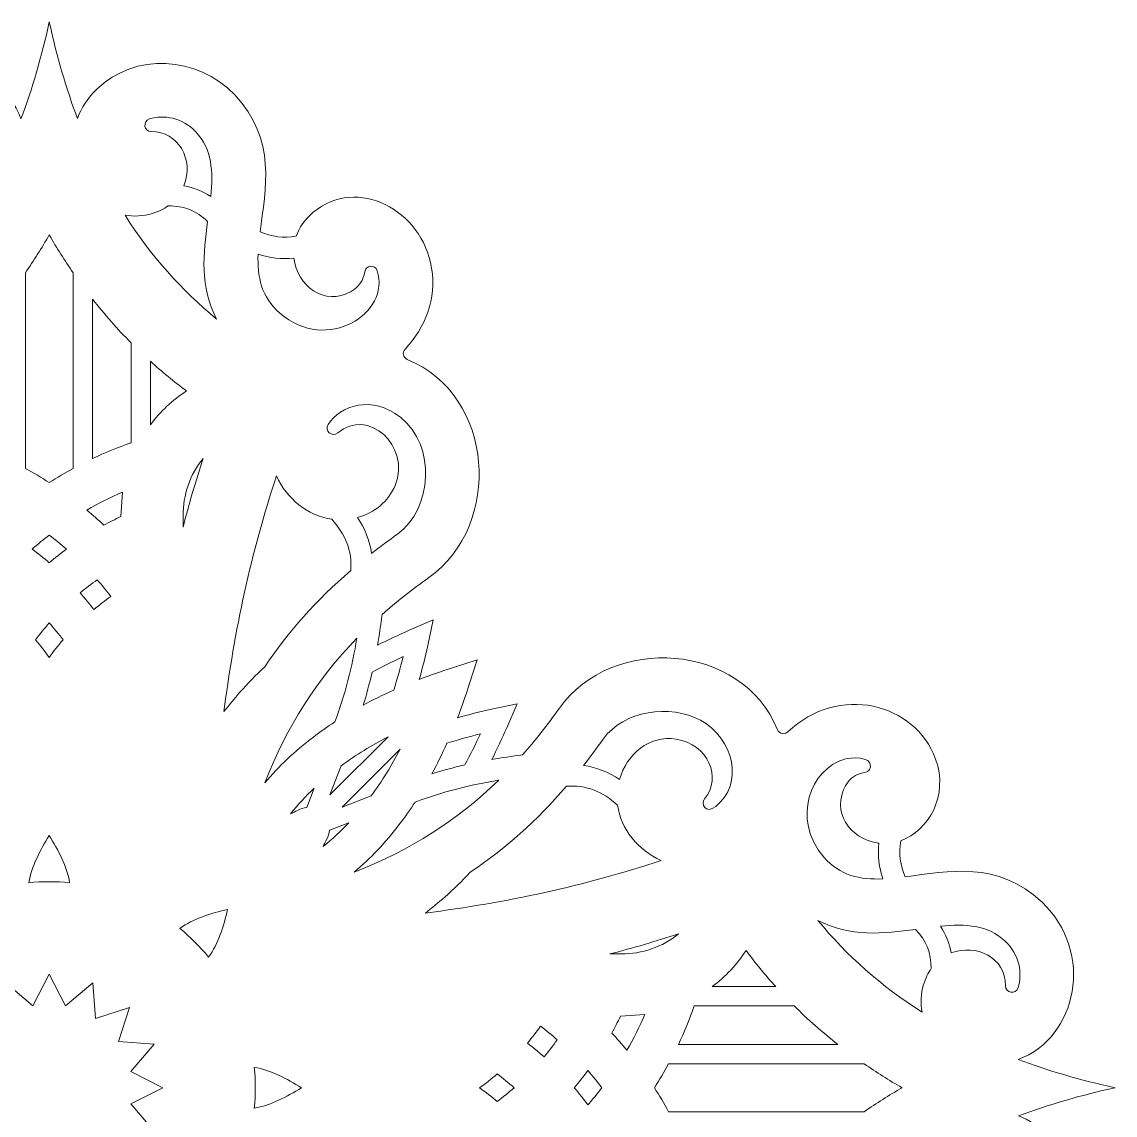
# Model space of a CAD drawing. Header units: millimetres. Extents: x -308 to 308, y -391 to 391.
# Drawn here: x -211 to -109.2, y 25.2 to 127 of the extents above; entities that cross this region are included whole.
import ezdxf

# ---------------------------------------------------------------- set-up
doc = ezdxf.new("R2010")
doc.units = ezdxf.units.MM
doc.header["$MEASUREMENT"] = 0
doc.layers.add('layer 1', color=7, linetype='Continuous')

msp = doc.modelspace()

# ---------------------------------------------------------------- linework, layer by layer
at = {"layer": 'layer 1', "lineweight": 9}
for points, knots in [([(-173.9891, 65.7883), (-173.0057, 66.1685), (-171.9802, 66.5309), (-170.9108, 66.8746), (-170.9108, 66.8746), (-170.9108, 66.8746), (-168.6011, 67.617), (-168.6011, 67.617), (-168.6011, 67.617), (-168.6011, 67.617), (-169.3434, 65.3072), (-169.3434, 65.3072), (-169.3434, 65.3072), (-169.6872, 64.2374), (-170.0497, 63.2115), (-170.4301, 62.2277), (-170.4301, 62.2277), (-169.4138, 62.5098), (-168.3574, 62.7701), (-167.259, 63.0075), (-167.259, 63.0075), (-167.259, 63.0075), (-164.8875, 63.5199), (-164.8875, 63.5199), (-164.8875, 63.5199), (-164.8875, 63.5199), (-165.8527, 61.294), (-165.8527, 61.294), (-165.8527, 61.294), (-166.2995, 60.2635), (-166.7606, 59.2784), (-167.2353, 58.3371), (-167.2353, 58.3371), (-166.3128, 58.498), (-165.3604, 58.6384), (-164.3771, 58.7578), (-164.3771, 58.7578), (-163.2094, 60.0859), (-162.0702, 61.5354), (-160.942, 63.1256), (-160.942, 63.1256), (-156.0544, 70.0146), (-143.9527, 69.2419), (-140.6448, 61.1097), (-140.6448, 61.1097), (-140.484, 60.7141), (-139.9799, 60.6068), (-139.6721, 60.9027), (-139.6721, 60.9027), (-134.9727, 65.4195), (-127.818, 63.6039), (-125.928, 58.3712), (-125.928, 58.3712), (-124.7116, 55.0037), (-126.5432, 51.7083), (-129.1775, 50.7736), (-129.1775, 50.7736), (-129.3546, 49.5985), (-129.2315, 48.4876), (-128.777, 47.4099), (-128.777, 47.4099), (-124.7445, 47.9206), (-120.1763, 48.9748), (-116.0237, 45.0482), (-116.0237, 45.0482), (-111.0858, 40.379), (-112.7499, 32.435), (-118.2383, 30.4139), (-118.2383, 30.4139), (-115.4546, 29.3646), (-112.4514, 28.4845), (-109.218, 27.7818), (-109.218, 27.7818), (-112.4406, 27.0815), (-115.4347, 26.205), (-118.2105, 25.1603), (-118.2105, 25.1603), (-117.2454, 24.7985), (-116.3111, 24.2066), (-115.4722, 23.3441), (-115.4722, 23.3441), (-112.0825, 19.8593), (-112.3336, 14.0047), (-116.0237, 10.5154), (-116.0237, 10.5154), (-120.1746, 6.5905), (-124.7437, 7.6439), (-128.777, 8.1539), (-128.777, 8.1539), (-129.2296, 7.081), (-129.3536, 5.9738), (-129.1796, 4.8041), (-129.1796, 4.8041), (-128.3942, 4.5273), (-127.6237, 4.0121), (-126.9425, 3.2016), (-126.9425, 3.2016), (-123.5482, -0.8374), (-126.6815, -6.9387), (-132.135, -7.8101), (-132.135, -7.8101), (-134.9859, -8.2656), (-137.6901, -7.232), (-139.6726, -5.3363), (-139.6726, -5.3363), (-139.9808, -5.0417), (-140.4837, -5.1498), (-140.6442, -5.5447), (-140.6442, -5.5447), (-143.9512, -13.6783), (-156.0542, -14.4513), (-160.942, -7.562), (-160.942, -7.562), (-162.07, -5.972), (-163.2092, -4.5226), (-164.3767, -3.1948), (-164.3767, -3.1948), (-165.3604, -3.0753), (-166.3131, -2.9348), (-167.236, -2.7739), (-167.236, -2.7739), (-166.7613, -3.7152), (-166.3002, -4.7003), (-165.8534, -5.7308), (-165.8534, -5.7308), (-165.8534, -5.7308), (-164.8882, -7.9567), (-164.8882, -7.9567), (-164.8882, -7.9567), (-164.8882, -7.9567), (-167.2597, -7.4443), (-167.2597, -7.4443), (-167.2597, -7.4443), (-168.3576, -7.2071), (-169.4137, -6.947), (-170.4296, -6.665), (-170.4296, -6.665), (-170.0494, -7.6484), (-169.687, -8.6739), (-169.3433, -9.7433), (-169.3433, -9.7433), (-169.3433, -9.7433), (-168.6009, -12.053), (-168.6009, -12.053), (-168.6009, -12.053), (-168.6009, -12.053), (-170.9107, -11.3107), (-170.9107, -11.3107), (-170.9107, -11.3107), (-171.9805, -10.9669), (-173.0064, -10.6044), (-173.9902, -10.224), (-173.9902, -10.224), (-173.7081, -11.2403), (-173.4478, -12.2967), (-173.2104, -13.3951), (-173.2104, -13.3951), (-173.2104, -13.3951), (-172.698, -15.7666), (-172.698, -15.7666), (-172.698, -15.7666), (-172.698, -15.7666), (-174.9239, -14.8014), (-174.9239, -14.8014), (-174.9239, -14.8014), (-175.9544, -14.3546), (-176.9395, -13.8935), (-177.8808, -13.4188), (-177.8808, -13.4188), (-177.7257, -14.3085), (-177.5895, -15.226), (-177.4729, -16.1722), (-177.4729, -16.1722), (-176.1332, -17.3721), (-174.6744, -18.5485), (-173.0783, -19.722), (-173.0783, -19.722), (-165.3756, -25.3853), (-167.2637, -41.0094), (-178.5052, -42.5835), (-178.5052, -42.5835), (-179.5493, -42.7298), (-180.1361, -42.4725), (-180.3721, -43.0163), (-180.3721, -43.0163), (-180.4713, -43.245), (-180.425, -43.4971), (-180.2509, -43.6755), (-180.2509, -43.6755), (-176.6797, -47.3339), (-172.6869, -50.5882), (-168.7232, -53.799), (-168.7232, -53.799), (-163.9996, -57.6252), (-156.786, -62.3737), (-156.0443, -68.9462), (-156.0443, -68.9462), (-155.408, -74.5848), (-158.4922, -80.0981), (-163.772, -81.6495), (-163.772, -81.6495), (-164.181, -81.7696), (-164.3385, -82.2602), (-164.076, -82.5961), (-164.076, -82.5961), (-160.0634, -87.7315), (-162.5969, -94.6612), (-167.994, -96.0089), (-167.994, -96.0089), (-171.5367, -96.8935), (-174.8281, -94.5721), (-175.2982, -91.659), (-175.2982, -91.659), (-176.4542, -91.4945), (-177.548, -91.6221), (-178.6083, -92.0708), (-178.6083, -92.0708), (-178.5097, -96.1316), (-177.931, -100.7783), (-182.2555, -104.5063), (-182.2555, -104.5063), (-187.6144, -109.126), (-195.8494, -106.2702), (-196.7489, -100.0134), (-196.7489, -100.0134), (-196.8093, -99.5936), (-196.831, -99.1795), (-196.819, -98.7739), (-196.819, -98.7739), (-202.0698, -106.3943), (-205.9892, -115.7418), (-208.4359, -127), (-208.4359, -127), (-210.8815, -115.747), (-214.7984, -106.4028), (-220.0456, -98.7843), (-220.0456, -98.7843), (-219.9798, -100.4386), (-220.4915, -102.1899), (-221.7978, -103.7495), (-221.7978, -103.7495), (-224.9211, -107.4783), (-230.7709, -107.8213), (-234.6163, -104.5063), (-234.6163, -104.5063), (-238.939, -100.7799), (-238.3612, -96.1323), (-238.2633, -92.0708), (-238.2633, -92.0708), (-239.3218, -91.6229), (-240.4134, -91.495), (-241.5674, -91.6581), (-241.5674, -91.6581), (-241.7148, -92.5771), (-242.1621, -93.521), (-243.003, -94.3882), (-243.003, -94.3882), (-246.6637, -98.1635), (-253.0599, -95.6955), (-254.4858, -90.343), (-254.4858, -90.343), (-255.2284, -87.5553), (-254.4757, -84.7603), (-252.7931, -82.5953), (-252.7931, -82.5953), (-252.532, -82.2592), (-252.6901, -81.7699), (-253.0983, -81.65), (-253.0983, -81.65), (-258.3792, -80.0992), (-261.4638, -74.5853), (-260.8275, -68.9462), (-260.8275, -68.9462), (-260.0858, -62.3738), (-252.8722, -57.6253), (-248.1486, -53.799), (-248.1486, -53.799), (-244.1808, -50.585), (-240.1841, -47.3273), (-236.6102, -43.6645), (-236.6102, -43.6645), (-236.2353, -43.2803), (-236.5129, -42.6357), (-237.0496, -42.6439), (-237.0496, -42.6439), (-240.4234, -42.6959), (-243.6392, -41.0341), (-245.7034, -38.3569), (-245.7034, -38.3569), (-249.8146, -33.0246), (-249.4017, -23.8453), (-243.7935, -19.722), (-243.7935, -19.722), (-242.1978, -18.5488), (-240.7392, -17.3727), (-239.3999, -16.1731), (-239.3999, -16.1731), (-239.2832, -15.2263), (-239.147, -14.3083), (-238.9918, -13.4181), (-238.9918, -13.4181), (-239.9331, -13.8928), (-240.9182, -14.3539), (-241.9487, -14.8007), (-241.9487, -14.8007), (-241.9487, -14.8007), (-244.1746, -15.7659), (-244.1746, -15.7659), (-244.1746, -15.7659), (-244.1746, -15.7659), (-243.6622, -13.3944), (-243.6622, -13.3944), (-243.6622, -13.3944), (-243.425, -12.2965), (-243.1649, -11.2404), (-242.8829, -10.2245), (-242.8829, -10.2245), (-243.8663, -10.6047), (-244.8918, -10.9671), (-245.9612, -11.3108), (-245.9612, -11.3108), (-245.9612, -11.3108), (-248.2709, -12.0532), (-248.2709, -12.0532), (-248.2709, -12.0532), (-248.2709, -12.0532), (-247.5286, -9.7434), (-247.5286, -9.7434), (-247.5286, -9.7434), (-247.1848, -8.6736), (-246.8223, -7.6477), (-246.4419, -6.6639), (-246.4419, -6.6639), (-247.4582, -6.946), (-248.5146, -7.2063), (-249.613, -7.4437), (-249.613, -7.4437), (-249.613, -7.4437), (-251.9845, -7.9561), (-251.9845, -7.9561), (-251.9845, -7.9561), (-251.9845, -7.9561), (-251.0193, -5.7302), (-251.0193, -5.7302), (-251.0193, -5.7302), (-250.5725, -4.6997), (-250.1114, -3.7146), (-249.6367, -2.7733), (-249.6367, -2.7733), (-250.5592, -2.9342), (-251.5116, -3.0746), (-252.4949, -3.194), (-252.4949, -3.194), (-253.6626, -4.5221), (-254.8018, -5.9716), (-255.93, -7.5618), (-255.93, -7.5618), (-260.8176, -14.4508), (-272.9193, -13.6781), (-276.2272, -5.5459), (-276.2272, -5.5459), (-276.388, -5.1503), (-276.8921, -5.043), (-277.1999, -5.3389), (-277.1999, -5.3389), (-281.8993, -9.8557), (-289.054, -8.0401), (-290.944, -2.8074), (-290.944, -2.8074), (-292.1604, 0.5601), (-290.3288, 3.8556), (-287.6945, 4.7903), (-287.6945, 4.7903), (-287.5174, 5.9653), (-287.6405, 7.0763), (-288.095, 8.1539), (-288.095, 8.1539), (-292.1275, 7.6432), (-296.6957, 6.589), (-300.8483, 10.5156), (-300.8483, 10.5156), (-305.7862, 15.1848), (-304.1221, 23.1288), (-298.6337, 25.1499), (-298.6337, 25.1499), (-301.4174, 26.1992), (-304.4206, 27.0793), (-307.654, 27.782), (-307.654, 27.782), (-304.4314, 28.4823), (-301.4373, 29.3588), (-298.6615, 30.4035), (-298.6615, 30.4035), (-299.6266, 30.7653), (-300.5609, 31.3572), (-301.3998, 32.2197), (-301.3998, 32.2197), (-304.7895, 35.7045), (-304.5384, 41.5591), (-300.8483, 45.0484), (-300.8483, 45.0484), (-296.6974, 48.9733), (-292.1283, 47.9199), (-288.095, 47.4099), (-288.095, 47.4099), (-287.6424, 48.4828), (-287.5184, 49.59), (-287.6924, 50.7597), (-287.6924, 50.7597), (-288.4778, 51.0365), (-289.2483, 51.5517), (-289.9295, 52.3622), (-289.9295, 52.3622), (-293.3238, 56.4012), (-290.1905, 62.5025), (-284.737, 63.3739), (-284.737, 63.3739), (-281.8861, 63.8294), (-279.1819, 62.7958), (-277.1994, 60.9001), (-277.1994, 60.9001), (-276.8912, 60.6055), (-276.3883, 60.7136), (-276.2278, 61.1085), (-276.2278, 61.1085), (-272.9208, 69.2421), (-260.8178, 70.0151), (-255.93, 63.1258), (-255.93, 63.1258), (-254.802, 61.5359), (-253.6629, 60.0864), (-252.4954, 58.7586), (-252.4954, 58.7586), (-251.5117, 58.6391), (-250.5589, 58.4986), (-249.636, 58.3377), (-249.636, 58.3377), (-250.1107, 59.279), (-250.5718, 60.2641), (-251.0186, 61.2946), (-251.0186, 61.2946), (-251.0186, 61.2946), (-251.9838, 63.5205), (-251.9838, 63.5205), (-251.9838, 63.5205), (-251.9838, 63.5205), (-249.6123, 63.0081), (-249.6123, 63.0081), (-249.6123, 63.0081), (-248.5144, 62.7709), (-247.4583, 62.5108), (-246.4424, 62.2288), (-246.4424, 62.2288), (-246.8226, 63.2122), (-247.185, 64.2377), (-247.5287, 65.3071), (-247.5287, 65.3071), (-247.5287, 65.3071), (-248.2711, 67.6168), (-248.2711, 67.6168), (-248.2711, 67.6168), (-248.2711, 67.6168), (-245.9613, 66.8745), (-245.9613, 66.8745), (-245.9613, 66.8745), (-244.8915, 66.5307), (-243.8656, 66.1682), (-242.8818, 65.7878), (-242.8818, 65.7878), (-243.1639, 66.8041), (-243.4242, 67.8605), (-243.6616, 68.9589), (-243.6616, 68.9589), (-243.6616, 68.9589), (-244.174, 71.3304), (-244.174, 71.3304), (-244.174, 71.3304), (-244.174, 71.3304), (-241.9481, 70.3652), (-241.9481, 70.3652), (-241.9481, 70.3652), (-240.9176, 69.9184), (-239.9325, 69.4573), (-238.9912, 68.9826), (-238.9912, 68.9826), (-239.1521, 69.9051), (-239.2925, 70.8574), (-239.4119, 71.8407), (-239.4119, 71.8407), (-240.74, 73.0083), (-242.1895, 74.1477), (-243.7797, 75.2759), (-243.7797, 75.2759), (-250.6687, 80.1635), (-249.896, 92.2652), (-241.7638, 95.5731), (-241.7638, 95.5731), (-241.3682, 95.7339), (-241.2609, 96.238), (-241.5568, 96.5458), (-241.5568, 96.5458), (-246.0736, 101.2452), (-244.258, 108.3999), (-239.0253, 110.2899), (-239.0253, 110.2899), (-235.6578, 111.5063), (-232.3623, 109.6747), (-231.4276, 107.0404), (-231.4276, 107.0404), (-230.2526, 106.8633), (-229.1416, 106.9864), (-228.064, 107.4409), (-228.064, 107.4409), (-228.5747, 111.4734), (-229.6289, 116.0416), (-225.7023, 120.1942), (-225.7023, 120.1942), (-221.0331, 125.1321), (-213.0891, 123.468), (-211.068, 117.9796), (-211.068, 117.9796), (-210.0187, 120.7633), (-209.1386, 123.7665), (-208.4359, 126.9999), (-208.4359, 126.9999), (-207.7356, 123.7773), (-206.8592, 120.783), (-205.8144, 118.0074), (-205.8144, 118.0074), (-205.4526, 118.9724), (-204.8607, 119.9068), (-203.9982, 120.7457), (-203.9982, 120.7457), (-200.5134, 124.1354), (-194.6588, 123.8843), (-191.1695, 120.1942), (-191.1695, 120.1942), (-187.2446, 116.0433), (-188.298, 111.4742), (-188.808, 107.4409), (-188.808, 107.4409), (-187.7351, 106.9883), (-186.6279, 106.8643), (-185.4582, 107.0383), (-185.4582, 107.0383), (-185.1814, 107.8237), (-184.6662, 108.5942), (-183.8557, 109.2754), (-183.8557, 109.2754), (-179.8167, 112.6697), (-173.7154, 109.5364), (-172.844, 104.0829), (-172.844, 104.0829), (-172.3885, 101.232), (-173.4221, 98.5278), (-175.3178, 96.5453), (-175.3178, 96.5453), (-175.6124, 96.2371), (-175.5043, 95.7342), (-175.1094, 95.5737), (-175.1094, 95.5737), (-166.9758, 92.2667), (-166.2028, 80.1637), (-173.0921, 75.2759), (-173.0921, 75.2759), (-174.6821, 74.1479), (-176.1315, 73.0087), (-177.4593, 71.8412), (-177.4593, 71.8412), (-177.5788, 70.8575), (-177.7193, 69.9048), (-177.8802, 68.9819), (-177.8802, 68.9819), (-176.9389, 69.4566), (-175.9538, 69.9177), (-174.9233, 70.3645), (-174.9233, 70.3645), (-174.9233, 70.3645), (-172.6974, 71.3297), (-172.6974, 71.3297), (-172.6974, 71.3297), (-172.6974, 71.3297), (-173.2098, 68.9582), (-173.2098, 68.9582), (-173.2098, 68.9582), (-173.447, 67.8603), (-173.7071, 66.8042), (-173.9891, 65.7883)], [0, 0, 0, 0, 0.00675676, 0.00675676, 0.00675676, 0.00675676, 0.01351351, 0.01351351, 0.01351351, 0.01351351, 0.02027027, 0.02027027, 0.02027027, 0.02027027, 0.02702703, 0.02702703, 0.02702703, 0.02702703, 0.03378378, 0.03378378, 0.03378378, 0.03378378, 0.04054054, 0.04054054, 0.04054054, 0.04054054, 0.0472973, 0.0472973, 0.0472973, 0.0472973, 0.05405405, 0.05405405, 0.05405405, 0.05405405, 0.06081081, 0.06081081, 0.06081081, 0.06081081, 0.06756757, 0.06756757, 0.06756757, 0.06756757, 0.07432432, 0.07432432, 0.07432432, 0.07432432, 0.08108108, 0.08108108, 0.08108108, 0.08108108, 0.08783784, 0.08783784, 0.08783784, 0.08783784, 0.09459459, 0.09459459, 0.09459459, 0.09459459, 0.10135135, 0.10135135, 0.10135135, 0.10135135, 0.10810811, 0.10810811, 0.10810811, 0.10810811, 0.11486486, 0.11486486, 0.11486486, 0.11486486, 0.12162162, 0.12162162, 0.12162162, 0.12162162, 0.12837838, 0.12837838, 0.12837838, 0.12837838, 0.13513514, 0.13513514, 0.13513514, 0.13513514, 0.14189189, 0.14189189, 0.14189189, 0.14189189, 0.14864865, 0.14864865, 0.14864865, 0.14864865, 0.15540541, 0.15540541, 0.15540541, 0.15540541, 0.16216216, 0.16216216, 0.16216216, 0.16216216, 0.16891892, 0.16891892, 0.16891892, 0.16891892, 0.17567568, 0.17567568, 0.17567568, 0.17567568, 0.18243243, 0.18243243, 0.18243243, 0.18243243, 0.18918919, 0.18918919, 0.18918919, 0.18918919, 0.19594595, 0.19594595, 0.19594595, 0.19594595, 0.2027027, 0.2027027, 0.2027027, 0.2027027, 0.20945946, 0.20945946, 0.20945946, 0.20945946, 0.21621622, 0.21621622, 0.21621622, 0.21621622, 0.22297297, 0.22297297, 0.22297297, 0.22297297, 0.22972973, 0.22972973, 0.22972973, 0.22972973, 0.23648649, 0.23648649, 0.23648649, 0.23648649, 0.24324324, 0.24324324, 0.24324324, 0.24324324, 0.25, 0.25, 0.25, 0.25, 0.25675676, 0.25675676, 0.25675676, 0.25675676, 0.26351351, 0.26351351, 0.26351351, 0.26351351, 0.27027027, 0.27027027, 0.27027027, 0.27027027, 0.27702703, 0.27702703, 0.27702703, 0.27702703, 0.28378378, 0.28378378, 0.28378378, 0.28378378, 0.29054054, 0.29054054, 0.29054054, 0.29054054, 0.2972973, 0.2972973, 0.2972973, 0.2972973, 0.30405405, 0.30405405, 0.30405405, 0.30405405, 0.31081081, 0.31081081, 0.31081081, 0.31081081, 0.31756757, 0.31756757, 0.31756757, 0.31756757, 0.32432432, 0.32432432, 0.32432432, 0.32432432, 0.33108108, 0.33108108, 0.33108108, 0.33108108, 0.33783784, 0.33783784, 0.33783784, 0.33783784, 0.34459459, 0.34459459, 0.34459459, 0.34459459, 0.35135135, 0.35135135, 0.35135135, 0.35135135, 0.35810811, 0.35810811, 0.35810811, 0.35810811, 0.36486486, 0.36486486, 0.36486486, 0.36486486, 0.37162162, 0.37162162, 0.37162162, 0.37162162, 0.37837838, 0.37837838, 0.37837838, 0.37837838, 0.38513514, 0.38513514, 0.38513514, 0.38513514, 0.39189189, 0.39189189, 0.39189189, 0.39189189, 0.39864865, 0.39864865, 0.39864865, 0.39864865, 0.40540541, 0.40540541, 0.40540541, 0.40540541, 0.41216216, 0.41216216, 0.41216216, 0.41216216, 0.41891892, 0.41891892, 0.41891892, 0.41891892, 0.42567568, 0.42567568, 0.42567568, 0.42567568, 0.43243243, 0.43243243, 0.43243243, 0.43243243, 0.43918919, 0.43918919, 0.43918919, 0.43918919, 0.44594595, 0.44594595, 0.44594595, 0.44594595, 0.4527027, 0.4527027, 0.4527027, 0.4527027, 0.45945946, 0.45945946, 0.45945946, 0.45945946, 0.46621622, 0.46621622, 0.46621622, 0.46621622, 0.47297297, 0.47297297, 0.47297297, 0.47297297, 0.47972973, 0.47972973, 0.47972973, 0.47972973, 0.48648649, 0.48648649, 0.48648649, 0.48648649, 0.49324324, 0.49324324, 0.49324324, 0.49324324, 0.5, 0.5, 0.5, 0.5, 0.50675676, 0.50675676, 0.50675676, 0.50675676, 0.51351351, 0.51351351, 0.51351351, 0.51351351, 0.52027027, 0.52027027, 0.52027027, 0.52027027, 0.52702703, 0.52702703, 0.52702703, 0.52702703, 0.53378378, 0.53378378, 0.53378378, 0.53378378, 0.54054054, 0.54054054, 0.54054054, 0.54054054, 0.5472973, 0.5472973, 0.5472973, 0.5472973, 0.55405405, 0.55405405, 0.55405405, 0.55405405, 0.56081081, 0.56081081, 0.56081081, 0.56081081, 0.56756757, 0.56756757, 0.56756757, 0.56756757, 0.57432432, 0.57432432, 0.57432432, 0.57432432, 0.58108108, 0.58108108, 0.58108108, 0.58108108, 0.58783784, 0.58783784, 0.58783784, 0.58783784, 0.59459459, 0.59459459, 0.59459459, 0.59459459, 0.60135135, 0.60135135, 0.60135135, 0.60135135, 0.60810811, 0.60810811, 0.60810811, 0.60810811, 0.61486486, 0.61486486, 0.61486486, 0.61486486, 0.62162162, 0.62162162, 0.62162162, 0.62162162, 0.62837838, 0.62837838, 0.62837838, 0.62837838, 0.63513514, 0.63513514, 0.63513514, 0.63513514, 0.64189189, 0.64189189, 0.64189189, 0.64189189, 0.64864865, 0.64864865, 0.64864865, 0.64864865, 0.65540541, 0.65540541, 0.65540541, 0.65540541, 0.66216216, 0.66216216, 0.66216216, 0.66216216, 0.66891892, 0.66891892, 0.66891892, 0.66891892, 0.67567568, 0.67567568, 0.67567568, 0.67567568, 0.68243243, 0.68243243, 0.68243243, 0.68243243, 0.68918919, 0.68918919, 0.68918919, 0.68918919, 0.69594595, 0.69594595, 0.69594595, 0.69594595, 0.7027027, 0.7027027, 0.7027027, 0.7027027, 0.70945946, 0.70945946, 0.70945946, 0.70945946, 0.71621622, 0.71621622, 0.71621622, 0.71621622, 0.72297297, 0.72297297, 0.72297297, 0.72297297, 0.72972973, 0.72972973, 0.72972973, 0.72972973, 0.73648649, 0.73648649, 0.73648649, 0.73648649, 0.74324324, 0.74324324, 0.74324324, 0.74324324, 0.75, 0.75, 0.75, 0.75, 0.75675676, 0.75675676, 0.75675676, 0.75675676, 0.76351351, 0.76351351, 0.76351351, 0.76351351, 0.77027027, 0.77027027, 0.77027027, 0.77027027, 0.77702703, 0.77702703, 0.77702703, 0.77702703, 0.78378378, 0.78378378, 0.78378378, 0.78378378, 0.79054054, 0.79054054, 0.79054054, 0.79054054, 0.7972973, 0.7972973, 0.7972973, 0.7972973, 0.80405405, 0.80405405, 0.80405405, 0.80405405, 0.81081081, 0.81081081, 0.81081081, 0.81081081, 0.81756757, 0.81756757, 0.81756757, 0.81756757, 0.82432432, 0.82432432, 0.82432432, 0.82432432, 0.83108108, 0.83108108, 0.83108108, 0.83108108, 0.83783784, 0.83783784, 0.83783784, 0.83783784, 0.84459459, 0.84459459, 0.84459459, 0.84459459, 0.85135135, 0.85135135, 0.85135135, 0.85135135, 0.85810811, 0.85810811, 0.85810811, 0.85810811, 0.86486486, 0.86486486, 0.86486486, 0.86486486, 0.87162162, 0.87162162, 0.87162162, 0.87162162, 0.87837838, 0.87837838, 0.87837838, 0.87837838, 0.88513514, 0.88513514, 0.88513514, 0.88513514, 0.89189189, 0.89189189, 0.89189189, 0.89189189, 0.89864865, 0.89864865, 0.89864865, 0.89864865, 0.90540541, 0.90540541, 0.90540541, 0.90540541, 0.91216216, 0.91216216, 0.91216216, 0.91216216, 0.91891892, 0.91891892, 0.91891892, 0.91891892, 0.92567568, 0.92567568, 0.92567568, 0.92567568, 0.93243243, 0.93243243, 0.93243243, 0.93243243, 0.93918919, 0.93918919, 0.93918919, 0.93918919, 0.94594595, 0.94594595, 0.94594595, 0.94594595, 0.9527027, 0.9527027, 0.9527027, 0.9527027, 0.95945946, 0.95945946, 0.95945946, 0.95945946, 0.96621622, 0.96621622, 0.96621622, 0.96621622, 0.97297297, 0.97297297, 0.97297297, 0.97297297, 0.97972973, 0.97972973, 0.97972973, 0.97972973, 0.98648649, 0.98648649, 0.98648649, 0.98648649, 1, 1, 1, 1]), ([(-193.4047, 110.7442), (-193.1713, 113.062), (-193.2673, 115.1457), (-194.8023, 116.7693), (-194.8023, 116.7693), (-196.0701, 118.1102), (-197.7685, 118.3738), (-199.1076, 117.9666), (-199.1076, 117.9666), (-199.7673, 117.766), (-199.6172, 116.7848), (-198.9276, 116.7906), (-198.9276, 116.7906), (-196.4153, 116.8116), (-194.9356, 114.1557), (-195.899, 111.742), (-195.899, 111.742), (-195.0007, 111.5731), (-194.1615, 111.2441), (-193.4047, 110.7442)], [0, 0, 0, 0, 0.16666667, 0.16666667, 0.16666667, 0.16666667, 0.33333333, 0.33333333, 0.33333333, 0.33333333, 0.5, 0.5, 0.5, 0.5, 0.66666667, 0.66666667, 0.66666667, 0.66666667, 1, 1, 1, 1]), ([(-192.8558, 99.3329), (-196.1248, 102.0047), (-198.9765, 105.2177), (-201.3799, 109.0125), (-201.3799, 109.0125), (-200.5796, 108.8625), (-199.7171, 108.899), (-198.8201, 109.1722), (-198.8201, 109.1722), (-198.2595, 109.3429), (-197.7749, 109.5865), (-197.3639, 109.8821), (-197.3639, 109.8821), (-196.6397, 109.8745), (-195.9835, 109.7583), (-195.3954, 109.5334), (-195.3954, 109.5334), (-194.76, 109.2905), (-194.1945, 108.9158), (-193.6993, 108.4097), (-193.6993, 108.4097), (-194.0942, 105.4858), (-194.4436, 102.3322), (-192.8558, 99.3329)], [0, 0, 0, 0, 0.14285714, 0.14285714, 0.14285714, 0.14285714, 0.28571429, 0.28571429, 0.28571429, 0.28571429, 0.42857143, 0.42857143, 0.42857143, 0.42857143, 0.57142857, 0.57142857, 0.57142857, 0.57142857, 0.71428571, 0.71428571, 0.71428571, 0.71428571, 1, 1, 1, 1]), ([(-208.4359, 84.1094), (-207.7095, 84.5764), (-206.9667, 85.0166), (-206.2092, 85.4291), (-206.2092, 85.4291), (-206.2092, 85.4291), (-206.2092, 103.6306), (-206.2092, 103.6306), (-206.2092, 103.6306), (-206.9958, 104.771), (-207.7379, 105.949), (-208.4359, 107.163), (-208.4359, 107.163), (-209.1339, 105.949), (-209.876, 104.7709), (-210.6626, 103.6306), (-210.6626, 103.6306), (-210.6626, 103.6306), (-210.6626, 85.4291), (-210.6626, 85.4291), (-210.6626, 85.4291), (-209.9051, 85.0166), (-209.1623, 84.5764), (-208.4359, 84.1094)], [0, 0, 0, 0, 0.14285714, 0.14285714, 0.14285714, 0.14285714, 0.28571429, 0.28571429, 0.28571429, 0.28571429, 0.42857143, 0.42857143, 0.42857143, 0.42857143, 0.57142857, 0.57142857, 0.57142857, 0.57142857, 0.71428571, 0.71428571, 0.71428571, 0.71428571, 1, 1, 1, 1]), ([(-188.9956, 105.3782), (-189.0785, 103.281), (-188.7061, 101.3958), (-186.9608, 99.8815), (-186.9608, 99.8815), (-182.5709, 96.0727), (-176.6326, 99.9159), (-177.9062, 103.8327), (-177.9062, 103.8327), (-178.1028, 104.4373), (-178.9861, 104.3591), (-179.0733, 103.7292), (-179.0733, 103.7292), (-179.1744, 102.9983), (-179.5986, 102.3152), (-180.3174, 101.9101), (-180.3174, 101.9101), (-182.8532, 100.4808), (-185.3457, 102.4584), (-185.6743, 105.0013), (-185.6743, 105.0013), (-186.8117, 104.8977), (-187.9248, 105.0205), (-188.9956, 105.3782)], [0, 0, 0, 0, 0.14285714, 0.14285714, 0.14285714, 0.14285714, 0.28571429, 0.28571429, 0.28571429, 0.28571429, 0.42857143, 0.42857143, 0.42857143, 0.42857143, 0.57142857, 0.57142857, 0.57142857, 0.57142857, 0.71428571, 0.71428571, 0.71428571, 0.71428571, 1, 1, 1, 1]), ([(-204.4092, 86.3443), (-203.2394, 86.8979), (-202.0394, 87.3876), (-200.8147, 87.8107), (-200.8147, 87.8107), (-200.8147, 87.8107), (-200.8147, 97.1182), (-200.8147, 97.1182), (-200.8147, 97.1182), (-202.0917, 98.4043), (-203.2893, 99.7617), (-204.4092, 101.1865), (-204.4092, 101.1865), (-204.4092, 101.1865), (-204.4092, 86.3443), (-204.4092, 86.3443)], [0, 0, 0, 0, 0.2, 0.2, 0.2, 0.2, 0.4, 0.4, 0.4, 0.4, 0.6, 0.6, 0.6, 0.6, 1, 1, 1, 1]), ([(-199.0147, 89.4944), (-198.0946, 90.739), (-196.9656, 91.8149), (-195.6571, 92.6412), (-195.6571, 92.6412), (-196.827, 93.5137), (-197.9459, 94.434), (-199.0147, 95.4003), (-199.0147, 95.4003), (-199.0147, 95.4003), (-199.0147, 89.4944), (-199.0147, 89.4944)], [0, 0, 0, 0, 0.25, 0.25, 0.25, 0.25, 0.5, 0.5, 0.5, 0.5, 1, 1, 1, 1]), ([(-181.5855, 88.7374), (-178.7933, 91.1311), (-174.7315, 87.5747), (-176.2496, 83.8429), (-176.2496, 83.8429), (-176.8533, 82.3588), (-178.1732, 81.2932), (-179.7396, 80.8625), (-179.7396, 80.8625), (-179.0585, 79.8414), (-178.6038, 78.7249), (-178.4309, 77.5199), (-178.4309, 77.5199), (-177.6487, 78.1337), (-176.8342, 78.7413), (-175.9837, 79.3447), (-175.9837, 79.3447), (-172.7894, 81.611), (-172.3956, 87.5845), (-175.7224, 90.1811), (-175.7224, 90.1811), (-178.4344, 92.2978), (-181.3322, 91.2817), (-182.4801, 89.522), (-182.4801, 89.522), (-182.8555, 88.9465), (-182.1073, 88.2902), (-181.5855, 88.7374)], [0, 0, 0, 0, 0.125, 0.125, 0.125, 0.125, 0.25, 0.25, 0.25, 0.25, 0.375, 0.375, 0.375, 0.375, 0.5, 0.5, 0.5, 0.5, 0.625, 0.625, 0.625, 0.625, 0.75, 0.75, 0.75, 0.75, 1, 1, 1, 1]), ([(-194.1157, 86.3664), (-195.3326, 84.8951), (-195.9844, 82.9084), (-195.9844, 81.0402), (-195.9844, 81.0402), (-195.9844, 81.0402), (-195.9844, 79.9712), (-195.9844, 79.9712), (-195.9844, 79.9712), (-195.4227, 82.1201), (-194.8008, 84.253), (-194.1157, 86.3664)], [0, 0, 0, 0, 0.25, 0.25, 0.25, 0.25, 0.5, 0.5, 0.5, 0.5, 1, 1, 1, 1]), ([(-192.1708, 62.7922), (-191.7105, 63.4004), (-191.2176, 64.0024), (-190.6908, 64.5981), (-190.6908, 64.5981), (-189.9816, 65.3999), (-189.211, 66.1895), (-188.3758, 66.966), (-188.3758, 66.966), (-186.2018, 70.2245), (-183.5938, 73.1538), (-180.3707, 75.9278), (-180.3707, 75.9278), (-180.2986, 76.8384), (-180.4247, 77.691), (-180.734, 78.49), (-180.734, 78.49), (-181.0342, 79.2656), (-181.5091, 80.0044), (-182.1447, 80.7094), (-182.1447, 80.7094), (-184.4229, 81.0296), (-186.3206, 82.6205), (-187.2868, 84.7402), (-187.2868, 84.7402), (-189.6443, 77.6186), (-191.2181, 70.3039), (-192.1708, 62.7922)], [0, 0, 0, 0, 0.125, 0.125, 0.125, 0.125, 0.25, 0.25, 0.25, 0.25, 0.375, 0.375, 0.375, 0.375, 0.5, 0.5, 0.5, 0.5, 0.625, 0.625, 0.625, 0.625, 0.75, 0.75, 0.75, 0.75, 1, 1, 1, 1]), ([(-201.6144, 83.2168), (-202.7559, 82.7284), (-203.868, 82.1727), (-204.9443, 81.5534), (-204.9443, 81.5534), (-204.4, 81.1021), (-203.869, 80.6346), (-203.3523, 80.1519), (-203.3523, 80.1519), (-202.8377, 80.4325), (-202.3148, 80.6977), (-201.7844, 80.9473), (-201.7844, 80.9473), (-201.7844, 80.9473), (-201.6144, 83.2168), (-201.6144, 83.2168)], [0, 0, 0, 0, 0.2, 0.2, 0.2, 0.2, 0.4, 0.4, 0.4, 0.4, 0.6, 0.6, 0.6, 0.6, 1, 1, 1, 1]), ([(-208.4359, 79.2233), (-208.9803, 78.8055), (-209.5111, 78.3702), (-210.0273, 77.9182), (-210.0273, 77.9182), (-209.4826, 77.5137), (-208.9518, 77.0907), (-208.4359, 76.65), (-208.4359, 76.65), (-207.92, 77.0907), (-207.3892, 77.5137), (-206.8445, 77.9182), (-206.8445, 77.9182), (-207.3607, 78.3702), (-207.8915, 78.8055), (-208.4359, 79.2233)], [0, 0, 0, 0, 0.2, 0.2, 0.2, 0.2, 0.4, 0.4, 0.4, 0.4, 0.6, 0.6, 0.6, 0.6, 1, 1, 1, 1]), ([(-204.2816, 72.3043), (-203.7682, 72.7304), (-203.237, 73.1349), (-202.6896, 73.5164), (-202.6896, 73.5164), (-203.1006, 74.0444), (-203.5282, 74.5595), (-203.9717, 75.0606), (-203.9717, 75.0606), (-204.5178, 74.6745), (-205.0489, 74.2672), (-205.5634, 73.8399), (-205.5634, 73.8399), (-205.1191, 73.3425), (-204.6916, 72.8303), (-204.2816, 72.3043)], [0, 0, 0, 0, 0.2, 0.2, 0.2, 0.2, 0.4, 0.4, 0.4, 0.4, 0.6, 0.6, 0.6, 0.6, 1, 1, 1, 1]), ([(-207.1541, 69.4769), (-207.5605, 70.0183), (-207.9882, 70.5435), (-208.4359, 71.0513), (-208.4359, 71.0513), (-208.8836, 70.5435), (-209.3113, 70.0183), (-209.7177, 69.4769), (-209.7177, 69.4769), (-209.2669, 68.9509), (-208.8391, 68.4052), (-208.4359, 67.8419), (-208.4359, 67.8419), (-208.0327, 68.4052), (-207.6049, 68.9509), (-207.1541, 69.4769)], [0, 0, 0, 0, 0.2, 0.2, 0.2, 0.2, 0.4, 0.4, 0.4, 0.4, 0.6, 0.6, 0.6, 0.6, 1, 1, 1, 1]), ([(-188.3789, 56.1663), (-187.0941, 57.6769), (-185.5935, 59.1021), (-183.8492, 60.4288), (-183.8492, 60.4288), (-183.2154, 60.9109), (-182.5498, 61.3797), (-181.8507, 61.8346), (-181.8507, 61.8346), (-180.9003, 64.3452), (-180.2433, 66.9768), (-179.7984, 69.6273), (-179.7984, 69.6273), (-183.6007, 65.7407), (-186.261, 61.4477), (-188.3789, 56.1663)], [0, 0, 0, 0, 0.2, 0.2, 0.2, 0.2, 0.4, 0.4, 0.4, 0.4, 0.6, 0.6, 0.6, 0.6, 1, 1, 1, 1]), ([(-179.202, 63.4039), (-178.3033, 63.8886), (-177.3585, 64.3539), (-176.3653, 64.7989), (-176.3653, 64.7989), (-176.0428, 65.8285), (-175.7566, 66.8686), (-175.5021, 67.9122), (-175.5021, 67.9122), (-176.4759, 67.459), (-177.4402, 66.9754), (-178.3871, 66.4583), (-178.3871, 66.4583), (-178.6298, 65.3974), (-178.9019, 64.3799), (-179.202, 63.4039)], [0, 0, 0, 0, 0.2, 0.2, 0.2, 0.2, 0.4, 0.4, 0.4, 0.4, 0.6, 0.6, 0.6, 0.6, 1, 1, 1, 1]), ([(-158.698, 57.7868), (-157.4924, 57.6138), (-156.3753, 57.1588), (-155.3538, 56.477), (-155.3538, 56.477), (-154.6867, 58.8239), (-152.5829, 60.6259), (-150.0798, 60.2342), (-150.0798, 60.2342), (-147.1262, 59.7719), (-145.7686, 56.6273), (-147.4342, 54.6796), (-147.4342, 54.6796), (-147.8216, 54.2266), (-147.3592, 53.2165), (-146.4015, 53.9642), (-146.4015, 53.9642), (-143.7223, 56.0551), (-144.7192, 60.3164), (-147.8252, 61.9924), (-147.8252, 61.9924), (-150.6362, 63.5092), (-154.9668, 62.9209), (-156.8732, 60.234), (-156.8732, 60.234), (-157.4766, 59.3835), (-158.0842, 58.569), (-158.698, 57.7868)], [0, 0, 0, 0, 0.125, 0.125, 0.125, 0.125, 0.25, 0.25, 0.25, 0.25, 0.375, 0.375, 0.375, 0.375, 0.5, 0.5, 0.5, 0.5, 0.625, 0.625, 0.625, 0.625, 0.75, 0.75, 0.75, 0.75, 1, 1, 1, 1]), ([(-176.902, 60.4465), (-178.4222, 59.66), (-179.8875, 58.77), (-181.2619, 57.7582), (-181.2619, 57.7582), (-181.2619, 57.7582), (-182.3047, 55.0438), (-182.3047, 55.0438), (-182.3047, 55.0438), (-182.3047, 55.0438), (-176.902, 60.4465), (-176.902, 60.4465)], [0, 0, 0, 0, 0.25, 0.25, 0.25, 0.25, 0.5, 0.5, 0.5, 0.5, 1, 1, 1, 1]), ([(-171.4197, 59.8515), (-171.8647, 58.8583), (-172.3301, 57.9134), (-172.8148, 57.0147), (-172.8148, 57.0147), (-171.8383, 57.3149), (-170.8203, 57.5873), (-169.7589, 57.8301), (-169.7589, 57.8301), (-169.2418, 58.777), (-168.7582, 59.7413), (-168.305, 60.7152), (-168.305, 60.7152), (-169.349, 60.4605), (-170.3897, 60.1741), (-171.4197, 59.8515)], [0, 0, 0, 0, 0.2, 0.2, 0.2, 0.2, 0.4, 0.4, 0.4, 0.4, 0.6, 0.6, 0.6, 0.6, 1, 1, 1, 1]), ([(-178.4608, 54.9548), (-177.4493, 56.3288), (-176.5594, 57.7936), (-175.773, 59.3132), (-175.773, 59.3132), (-175.773, 59.3132), (-181.1737, 53.9125), (-181.1737, 53.9125), (-181.1737, 53.9125), (-181.1737, 53.9125), (-178.4608, 54.9548), (-178.4608, 54.9548)], [0, 0, 0, 0, 0.25, 0.25, 0.25, 0.25, 0.5, 0.5, 0.5, 0.5, 1, 1, 1, 1]), ([(-130.8396, 47.222), (-131.1975, 48.2937), (-131.3203, 49.4057), (-131.2166, 50.544), (-131.2166, 50.544), (-131.2686, 50.5503), (-131.3206, 50.5574), (-131.3728, 50.5657), (-131.3728, 50.5657), (-133.9376, 50.9721), (-135.655, 53.5102), (-134.3078, 55.9003), (-134.3078, 55.9003), (-133.39, 57.5288), (-132.0659, 56.7517), (-131.9858, 57.6865), (-131.9858, 57.6865), (-131.9018, 58.6668), (-133.8461, 58.5215), (-134.423, 58.3603), (-134.423, 58.3603), (-137.4944, 57.5018), (-139.4207, 52.8117), (-136.3364, 49.2569), (-136.3364, 49.2569), (-134.8216, 47.5111), (-132.9365, 47.1389), (-130.8396, 47.222)], [0, 0, 0, 0, 0.125, 0.125, 0.125, 0.125, 0.25, 0.25, 0.25, 0.25, 0.375, 0.375, 0.375, 0.375, 0.5, 0.5, 0.5, 0.5, 0.625, 0.625, 0.625, 0.625, 0.75, 0.75, 0.75, 0.75, 1, 1, 1, 1]), ([(-174.3844, 54.3658), (-174.839, 53.6673), (-175.3075, 53.0021), (-175.7892, 52.3688), (-175.7892, 52.3688), (-177.1162, 50.6242), (-178.5415, 49.1235), (-180.0523, 47.8385), (-180.0523, 47.8385), (-174.7709, 49.9565), (-170.4778, 52.6165), (-166.5913, 56.4186), (-166.5913, 56.4186), (-169.242, 55.9736), (-171.8737, 55.3164), (-174.3844, 54.3658)], [0, 0, 0, 0, 0.2, 0.2, 0.2, 0.2, 0.4, 0.4, 0.4, 0.4, 0.6, 0.6, 0.6, 0.6, 1, 1, 1, 1]), ([(-184.4673, 53.8558), (-184.4673, 53.8558), (-183.7717, 55.6663), (-183.7717, 55.6663), (-183.7717, 55.6663), (-184.5651, 54.9154), (-185.3043, 54.117), (-185.9851, 53.2683), (-185.9851, 53.2683), (-185.7618, 53.3736), (-185.5415, 53.4853), (-185.3244, 53.6044), (-185.3244, 53.6044), (-185.039, 53.761), (-184.7488, 53.84), (-184.4673, 53.8558)], [0, 0, 0, 0, 0.2, 0.2, 0.2, 0.2, 0.4, 0.4, 0.4, 0.4, 0.6, 0.6, 0.6, 0.6, 1, 1, 1, 1]), ([(-169.2486, 47.8442), (-170.0259, 47.0079), (-170.8162, 46.2364), (-171.6189, 45.5264), (-171.6189, 45.5264), (-172.2143, 44.9998), (-172.816, 44.5072), (-173.4239, 44.0471), (-173.4239, 44.0471), (-165.9107, 45.0002), (-158.5947, 46.5745), (-151.4718, 48.9329), (-151.4718, 48.9329), (-153.6139, 49.9078), (-155.2244, 51.8188), (-155.5258, 54.0887), (-155.5258, 54.0887), (-156.2255, 54.7164), (-156.9587, 55.1859), (-157.7279, 55.4837), (-157.7279, 55.4837), (-158.5269, 55.793), (-159.3795, 55.9191), (-160.2901, 55.847), (-160.2901, 55.847), (-163.0632, 52.625), (-165.9915, 50.0178), (-169.2486, 47.8442)], [0, 0, 0, 0, 0.125, 0.125, 0.125, 0.125, 0.25, 0.25, 0.25, 0.25, 0.375, 0.375, 0.375, 0.375, 0.5, 0.5, 0.5, 0.5, 0.625, 0.625, 0.625, 0.625, 0.75, 0.75, 0.75, 0.75, 1, 1, 1, 1]), ([(-182.9518, 50.2312), (-182.1029, 50.9121), (-181.3042, 51.6513), (-180.5531, 52.4448), (-180.5531, 52.4448), (-180.5531, 52.4448), (-182.3639, 51.7491), (-182.3639, 51.7491), (-182.3639, 51.7491), (-182.3798, 51.465), (-182.4599, 51.1722), (-182.6186, 50.8841), (-182.6186, 50.8841), (-182.7366, 50.6699), (-182.8474, 50.4521), (-182.9518, 50.2312)], [0, 0, 0, 0, 0.2, 0.2, 0.2, 0.2, 0.4, 0.4, 0.4, 0.4, 0.6, 0.6, 0.6, 0.6, 1, 1, 1, 1]), ([(-210.3311, 46.8703), (-209.0716, 46.9901), (-207.8002, 46.9901), (-206.5407, 46.8703), (-206.5407, 46.8703), (-206.7734, 48.3654), (-207.6053, 49.9158), (-208.4359, 51.2627), (-208.4359, 51.2627), (-209.2665, 49.9158), (-210.0984, 48.3654), (-210.3311, 46.8703)], [0, 0, 0, 0, 0.25, 0.25, 0.25, 0.25, 0.5, 0.5, 0.5, 0.5, 1, 1, 1, 1]), ([(-191.8326, 44.3853), (-193.3724, 44.0202), (-195.0563, 43.5124), (-196.2785, 42.6196), (-196.2785, 42.6196), (-195.3032, 41.8138), (-194.4041, 40.9147), (-193.5983, 39.9394), (-193.5983, 39.9394), (-192.7055, 41.1616), (-192.1977, 42.8455), (-191.8326, 44.3853)], [0, 0, 0, 0, 0.25, 0.25, 0.25, 0.25, 0.5, 0.5, 0.5, 0.5, 1, 1, 1, 1]), ([(-127.1887, 34.8273), (-130.9913, 37.233), (-134.2099, 40.0887), (-136.8858, 43.3628), (-136.8858, 43.3628), (-133.887, 41.7756), (-130.733, 42.1246), (-127.8089, 42.5191), (-127.8089, 42.5191), (-126.7944, 41.5267), (-126.3533, 40.3), (-126.336, 38.8663), (-126.336, 38.8663), (-126.6287, 38.4553), (-126.872, 37.9679), (-127.0457, 37.3976), (-127.0457, 37.3976), (-127.316, 36.5103), (-127.348, 35.641), (-127.1887, 34.8273)], [0, 0, 0, 0, 0.16666667, 0.16666667, 0.16666667, 0.16666667, 0.33333333, 0.33333333, 0.33333333, 0.33333333, 0.5, 0.5, 0.5, 0.5, 0.66666667, 0.66666667, 0.66666667, 0.66666667, 1, 1, 1, 1]), ([(-125.4739, 42.8133), (-124.975, 42.0581), (-124.647, 41.2225), (-124.4774, 40.3264), (-124.4774, 40.3264), (-122.1935, 41.2136), (-119.3835, 39.9241), (-119.4327, 37.2775), (-119.4327, 37.2775), (-119.4457, 36.5863), (-118.463, 36.4281), (-118.2581, 37.0879), (-118.2581, 37.0879), (-117.8412, 38.4303), (-118.1003, 40.1406), (-119.4486, 41.4154), (-119.4486, 41.4154), (-121.0719, 42.9501), (-123.1557, 43.0463), (-125.4739, 42.8133)], [0, 0, 0, 0, 0.16666667, 0.16666667, 0.16666667, 0.16666667, 0.33333333, 0.33333333, 0.33333333, 0.33333333, 0.5, 0.5, 0.5, 0.5, 0.66666667, 0.66666667, 0.66666667, 0.66666667, 1, 1, 1, 1]), ([(-149.8514, 42.1021), (-151.9648, 41.4169), (-154.0977, 40.795), (-156.2466, 40.2333), (-156.2466, 40.2333), (-156.2466, 40.2333), (-155.1777, 40.2333), (-155.1777, 40.2333), (-155.1777, 40.2333), (-153.3096, 40.2333), (-151.3226, 40.8851), (-149.8514, 42.1021)], [0, 0, 0, 0, 0.25, 0.25, 0.25, 0.25, 0.5, 0.5, 0.5, 0.5, 1, 1, 1, 1]), ([(-143.5768, 40.5606), (-144.4032, 39.2518), (-145.4794, 38.1227), (-146.7243, 37.2024), (-146.7243, 37.2024), (-146.7243, 37.2024), (-140.817, 37.2024), (-140.817, 37.2024), (-140.817, 37.2024), (-141.7835, 38.2714), (-142.7042, 39.3905), (-143.5768, 40.5606)], [0, 0, 0, 0, 0.25, 0.25, 0.25, 0.25, 0.5, 0.5, 0.5, 0.5, 1, 1, 1, 1]), ([(-200.9655, 20.3122), (-200.9655, 20.3122), (-204.1256, 21.3321), (-204.1256, 21.3321), (-204.1256, 21.3321), (-204.1256, 21.3321), (-204.3929, 18.0221), (-204.3929, 18.0221), (-204.3929, 18.0221), (-204.3929, 18.0221), (-206.9221, 20.1736), (-206.9221, 20.1736), (-206.9221, 20.1736), (-206.9221, 20.1736), (-208.4358, 17.2176), (-208.4358, 17.2176), (-208.4358, 17.2176), (-208.4358, 17.2176), (-209.9493, 20.1735), (-209.9493, 20.1735), (-209.9493, 20.1735), (-209.9493, 20.1735), (-212.4787, 18.0219), (-212.4787, 18.0219), (-212.4787, 18.0219), (-212.4787, 18.0219), (-212.7459, 21.3319), (-212.7459, 21.3319), (-212.7459, 21.3319), (-212.7459, 21.3319), (-215.9062, 20.312), (-215.9062, 20.312), (-215.9062, 20.312), (-215.9062, 20.312), (-214.8863, 23.4722), (-214.8863, 23.4722), (-214.8863, 23.4722), (-214.8863, 23.4722), (-218.1963, 23.7394), (-218.1963, 23.7394), (-218.1963, 23.7394), (-218.1963, 23.7394), (-216.0447, 26.2687), (-216.0447, 26.2687), (-216.0447, 26.2687), (-216.0447, 26.2687), (-219.0005, 27.7822), (-219.0005, 27.7822), (-219.0005, 27.7822), (-219.0005, 27.7822), (-216.0447, 29.2955), (-216.0447, 29.2955), (-216.0447, 29.2955), (-216.0447, 29.2955), (-218.1964, 31.825), (-218.1964, 31.825), (-218.1964, 31.825), (-218.1964, 31.825), (-214.8864, 32.0921), (-214.8864, 32.0921), (-214.8864, 32.0921), (-214.8864, 32.0921), (-215.9063, 35.2525), (-215.9063, 35.2525), (-215.9063, 35.2525), (-215.9063, 35.2525), (-212.7461, 34.2326), (-212.7461, 34.2326), (-212.7461, 34.2326), (-212.7461, 34.2326), (-212.4789, 37.5427), (-212.4789, 37.5427), (-212.4789, 37.5427), (-212.4789, 37.5427), (-209.9496, 35.391), (-209.9496, 35.391), (-209.9496, 35.391), (-209.9496, 35.391), (-208.4361, 38.3468), (-208.4361, 38.3468), (-208.4361, 38.3468), (-208.4361, 38.3468), (-206.9227, 35.3911), (-206.9227, 35.3911), (-206.9227, 35.3911), (-206.9227, 35.3911), (-204.3932, 37.5427), (-204.3932, 37.5427), (-204.3932, 37.5427), (-204.3932, 37.5427), (-204.1261, 34.2328), (-204.1261, 34.2328), (-204.1261, 34.2328), (-204.1261, 34.2328), (-200.9658, 35.2527), (-200.9658, 35.2527), (-200.9658, 35.2527), (-200.9658, 35.2527), (-201.9856, 32.0925), (-201.9856, 32.0925), (-201.9856, 32.0925), (-201.9856, 32.0925), (-198.6757, 31.8253), (-198.6757, 31.8253), (-198.6757, 31.8253), (-198.6757, 31.8253), (-200.8272, 29.296), (-200.8272, 29.296), (-200.8272, 29.296), (-200.8272, 29.296), (-197.8714, 27.7825), (-197.8714, 27.7825), (-197.8714, 27.7825), (-197.8714, 27.7825), (-200.8271, 26.2691), (-200.8271, 26.2691), (-200.8271, 26.2691), (-200.8271, 26.2691), (-198.6755, 23.7396), (-198.6755, 23.7396), (-198.6755, 23.7396), (-198.6755, 23.7396), (-201.9853, 23.4726), (-201.9853, 23.4726), (-201.9853, 23.4726), (-201.9853, 23.4726), (-200.9655, 20.3122), (-200.9655, 20.3122)], [0, 0, 0, 0, 0.03030303, 0.03030303, 0.03030303, 0.03030303, 0.06060606, 0.06060606, 0.06060606, 0.06060606, 0.09090909, 0.09090909, 0.09090909, 0.09090909, 0.12121212, 0.12121212, 0.12121212, 0.12121212, 0.15151515, 0.15151515, 0.15151515, 0.15151515, 0.18181818, 0.18181818, 0.18181818, 0.18181818, 0.21212121, 0.21212121, 0.21212121, 0.21212121, 0.24242424, 0.24242424, 0.24242424, 0.24242424, 0.27272727, 0.27272727, 0.27272727, 0.27272727, 0.3030303, 0.3030303, 0.3030303, 0.3030303, 0.33333333, 0.33333333, 0.33333333, 0.33333333, 0.36363636, 0.36363636, 0.36363636, 0.36363636, 0.39393939, 0.39393939, 0.39393939, 0.39393939, 0.42424242, 0.42424242, 0.42424242, 0.42424242, 0.45454545, 0.45454545, 0.45454545, 0.45454545, 0.48484848, 0.48484848, 0.48484848, 0.48484848, 0.51515152, 0.51515152, 0.51515152, 0.51515152, 0.54545455, 0.54545455, 0.54545455, 0.54545455, 0.57575758, 0.57575758, 0.57575758, 0.57575758, 0.60606061, 0.60606061, 0.60606061, 0.60606061, 0.63636364, 0.63636364, 0.63636364, 0.63636364, 0.66666667, 0.66666667, 0.66666667, 0.66666667, 0.6969697, 0.6969697, 0.6969697, 0.6969697, 0.72727273, 0.72727273, 0.72727273, 0.72727273, 0.75757576, 0.75757576, 0.75757576, 0.75757576, 0.78787879, 0.78787879, 0.78787879, 0.78787879, 0.81818182, 0.81818182, 0.81818182, 0.81818182, 0.84848485, 0.84848485, 0.84848485, 0.84848485, 0.87878788, 0.87878788, 0.87878788, 0.87878788, 0.90909091, 0.90909091, 0.90909091, 0.90909091, 0.93939394, 0.93939394, 0.93939394, 0.93939394, 1, 1, 1, 1]), ([(-153.0004, 34.6034), (-153.0004, 34.6034), (-155.2699, 34.4333), (-155.2699, 34.4333), (-155.2699, 34.4333), (-155.5195, 33.9027), (-155.7849, 33.3796), (-156.0656, 32.8648), (-156.0656, 32.8648), (-155.5829, 32.3481), (-155.1154, 31.8172), (-154.6641, 31.2729), (-154.6641, 31.2729), (-154.0447, 32.3493), (-153.4889, 33.4617), (-153.0004, 34.6034)], [0, 0, 0, 0, 0.2, 0.2, 0.2, 0.2, 0.4, 0.4, 0.4, 0.4, 0.6, 0.6, 0.6, 0.6, 1, 1, 1, 1]), ([(-148.4068, 35.4024), (-148.8299, 34.1777), (-149.3195, 32.9777), (-149.8732, 31.8079), (-149.8732, 31.8079), (-149.8732, 31.8079), (-135.0306, 31.8079), (-135.0306, 31.8079), (-135.0306, 31.8079), (-136.4555, 32.9277), (-137.813, 34.1255), (-139.0991, 35.4024), (-139.0991, 35.4024), (-139.0991, 35.4024), (-148.4068, 35.4024), (-148.4068, 35.4024)], [0, 0, 0, 0, 0.2, 0.2, 0.2, 0.2, 0.4, 0.4, 0.4, 0.4, 0.6, 0.6, 0.6, 0.6, 1, 1, 1, 1]), ([(-163.9132, 31.9355), (-163.3872, 31.5255), (-162.875, 31.098), (-162.3776, 30.6537), (-162.3776, 30.6537), (-161.9503, 31.1682), (-161.543, 31.6993), (-161.1569, 32.2454), (-161.1569, 32.2454), (-161.658, 32.6889), (-162.1731, 33.1165), (-162.7011, 33.5275), (-162.7011, 33.5275), (-163.0826, 32.9801), (-163.4871, 32.4489), (-163.9132, 31.9355)], [0, 0, 0, 0, 0.2, 0.2, 0.2, 0.2, 0.4, 0.4, 0.4, 0.4, 0.6, 0.6, 0.6, 0.6, 1, 1, 1, 1]), ([(-184.9552, 27.782), (-186.3023, 28.6128), (-187.8515, 29.4441), (-189.3475, 29.677), (-189.3475, 29.677), (-189.2277, 28.4176), (-189.2277, 27.1464), (-189.3475, 25.887), (-189.3475, 25.887), (-187.8515, 26.1199), (-186.3023, 26.9512), (-184.9552, 27.782)], [0, 0, 0, 0, 0.25, 0.25, 0.25, 0.25, 0.5, 0.5, 0.5, 0.5, 1, 1, 1, 1]), ([(-150.7884, 30.0079), (-151.201, 29.2504), (-151.6411, 28.5076), (-152.1081, 27.7812), (-152.1081, 27.7812), (-151.6411, 27.0548), (-151.201, 26.3119), (-150.7885, 25.5545), (-150.7885, 25.5545), (-150.7885, 25.5545), (-132.5881, 25.5545), (-132.5881, 25.5545), (-132.5881, 25.5545), (-131.4475, 26.3412), (-130.2692, 27.0836), (-129.0549, 27.7818), (-129.0549, 27.7818), (-130.2686, 28.4796), (-131.4463, 29.2215), (-132.5864, 30.0079), (-132.5864, 30.0079), (-132.5864, 30.0079), (-150.7884, 30.0079), (-150.7884, 30.0079)], [0, 0, 0, 0, 0.14285714, 0.14285714, 0.14285714, 0.14285714, 0.28571429, 0.28571429, 0.28571429, 0.28571429, 0.42857143, 0.42857143, 0.42857143, 0.42857143, 0.57142857, 0.57142857, 0.57142857, 0.57142857, 0.71428571, 0.71428571, 0.71428571, 0.71428571, 1, 1, 1, 1]), ([(-168.3756, 27.7812), (-167.8123, 27.378), (-167.2666, 26.9502), (-166.7406, 26.4994), (-166.7406, 26.4994), (-166.1992, 26.9058), (-165.674, 27.3335), (-165.1662, 27.7812), (-165.1662, 27.7812), (-165.674, 28.2289), (-166.1992, 28.6566), (-166.7406, 29.063), (-166.7406, 29.063), (-167.2666, 28.6122), (-167.8123, 28.1844), (-168.3756, 27.7812)], [0, 0, 0, 0, 0.2, 0.2, 0.2, 0.2, 0.4, 0.4, 0.4, 0.4, 0.6, 0.6, 0.6, 0.6, 1, 1, 1, 1]), ([(-156.9942, 27.7812), (-157.412, 28.3256), (-157.8473, 28.8564), (-158.2993, 29.3726), (-158.2993, 29.3726), (-158.7038, 28.8279), (-159.1268, 28.2971), (-159.5675, 27.7812), (-159.5675, 27.7812), (-159.1268, 27.2653), (-158.7038, 26.7345), (-158.2993, 26.1898), (-158.2993, 26.1898), (-157.8473, 26.706), (-157.412, 27.2368), (-156.9942, 27.7812)], [0, 0, 0, 0, 0.2, 0.2, 0.2, 0.2, 0.4, 0.4, 0.4, 0.4, 0.6, 0.6, 0.6, 0.6, 1, 1, 1, 1])]:
    msp.add_open_spline(points, degree=3, knots=knots, dxfattribs=at)

doc.saveas('drawing.dxf')
